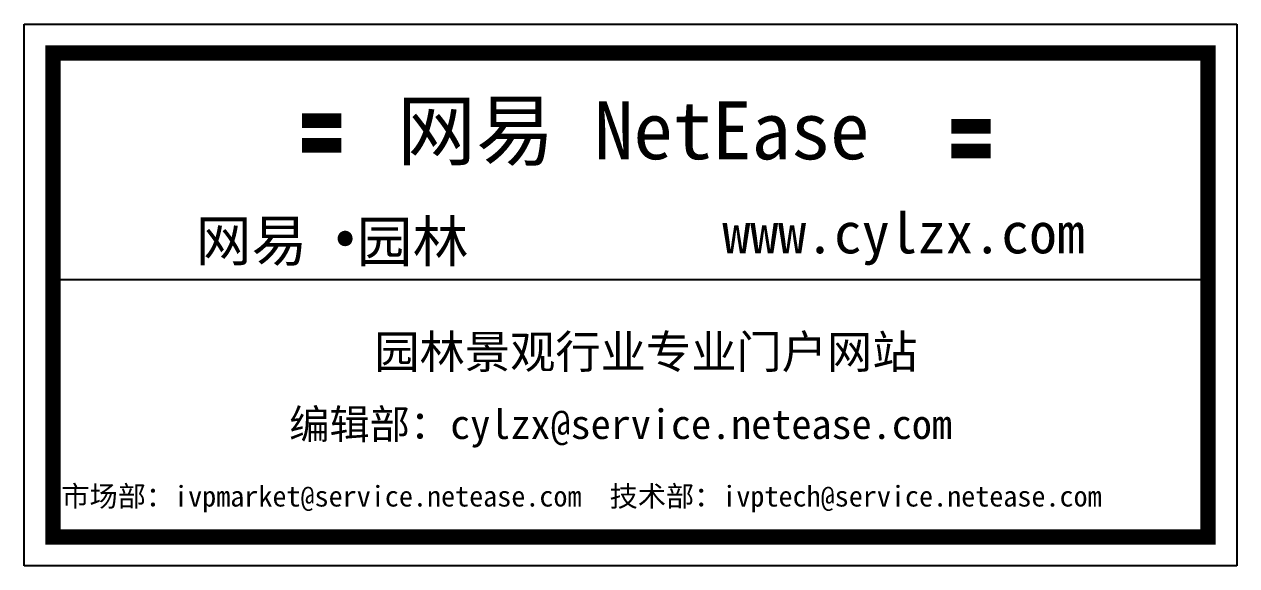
# Model space of a CAD drawing. Extents: x 302512 to 1034855, y -184136 to 410364.
# Drawn here: x 833537 to 1034855, y 81596 to 171519 of the extents above; entities that cross this region are included whole.
import ezdxf

# ---------------------------------------------------------------- set-up
doc = ezdxf.new("R2010")
doc.units = 0
doc.header["$MEASUREMENT"] = 0
doc.layers.add('COLUMN', color=7, linetype='Continuous')
doc.styles.add('163', font='', dxfattribs={"width": 0.99})
doc.styles.get('163').set_extended_font_data('宋体')

# ---------------------------------------------------------------- blocks, each defined once
blk = doc.blocks.new('网易·园林')
at = {"color": 7}
for p, q in [((376969, 4033), (376969, 11526)), ((376969, 11526), (393746, 11526)), ((393746, 11526), (393746, 4033)), ((377374, 7992), (393340, 7992)), ((393746, 4033), (376969, 4033))]:
    blk.add_line(p, q, dxfattribs=at)
blk.add_lwpolyline([(377367, 4430, 210, 210, 0), (377367, 11128, 210, 210, 0), (393348, 11128, 210, 210, 0), (393348, 4430, 210, 210, 0), (377367, 4430, 210, 210, 0)], format="xyseb", dxfattribs=at)
at = {"color": 3, "style": '163'}
for s, height, p in [('网易 NetEase', 800, (382128, 9658)), ('〓', 500, (380744, 9762)), ('〓', 500, (389726, 9683)), ('www.cylzx.com', 567, (386629, 8356)), ('园林', 567, (381569, 8236)), ('园林景观行业专业门户网站', 459.27, (381812, 6764)), ('编辑部：cylzx@service.netease.com', 408.24, (380635, 5787)), ('市场部：ivpmarket@service.netease.com  技术部：ivptech@service.netease.com', 285.77, (377483, 4852))]:
    blk.add_text(s, height=height, dxfattribs=at).set_placement(p)
at = {"color": 1, "style": '163'}
blk.add_text('网易', height=567, dxfattribs=at).set_placement((379340, 8249))
at = {"color": 7, "style": '163'}
blk.add_text('.', height=1134, dxfattribs=at).set_placement((381023, 8473))

msp = doc.modelspace()

# ---------------------------------------------------------------- block references
at = {"layer": 'COLUMN', "xscale": 12, "yscale": 12, "zscale": 12}
msp.add_blockref('网易·园林', (-3690092, 33206), dxfattribs=at)

doc.saveas('drawing.dxf')
